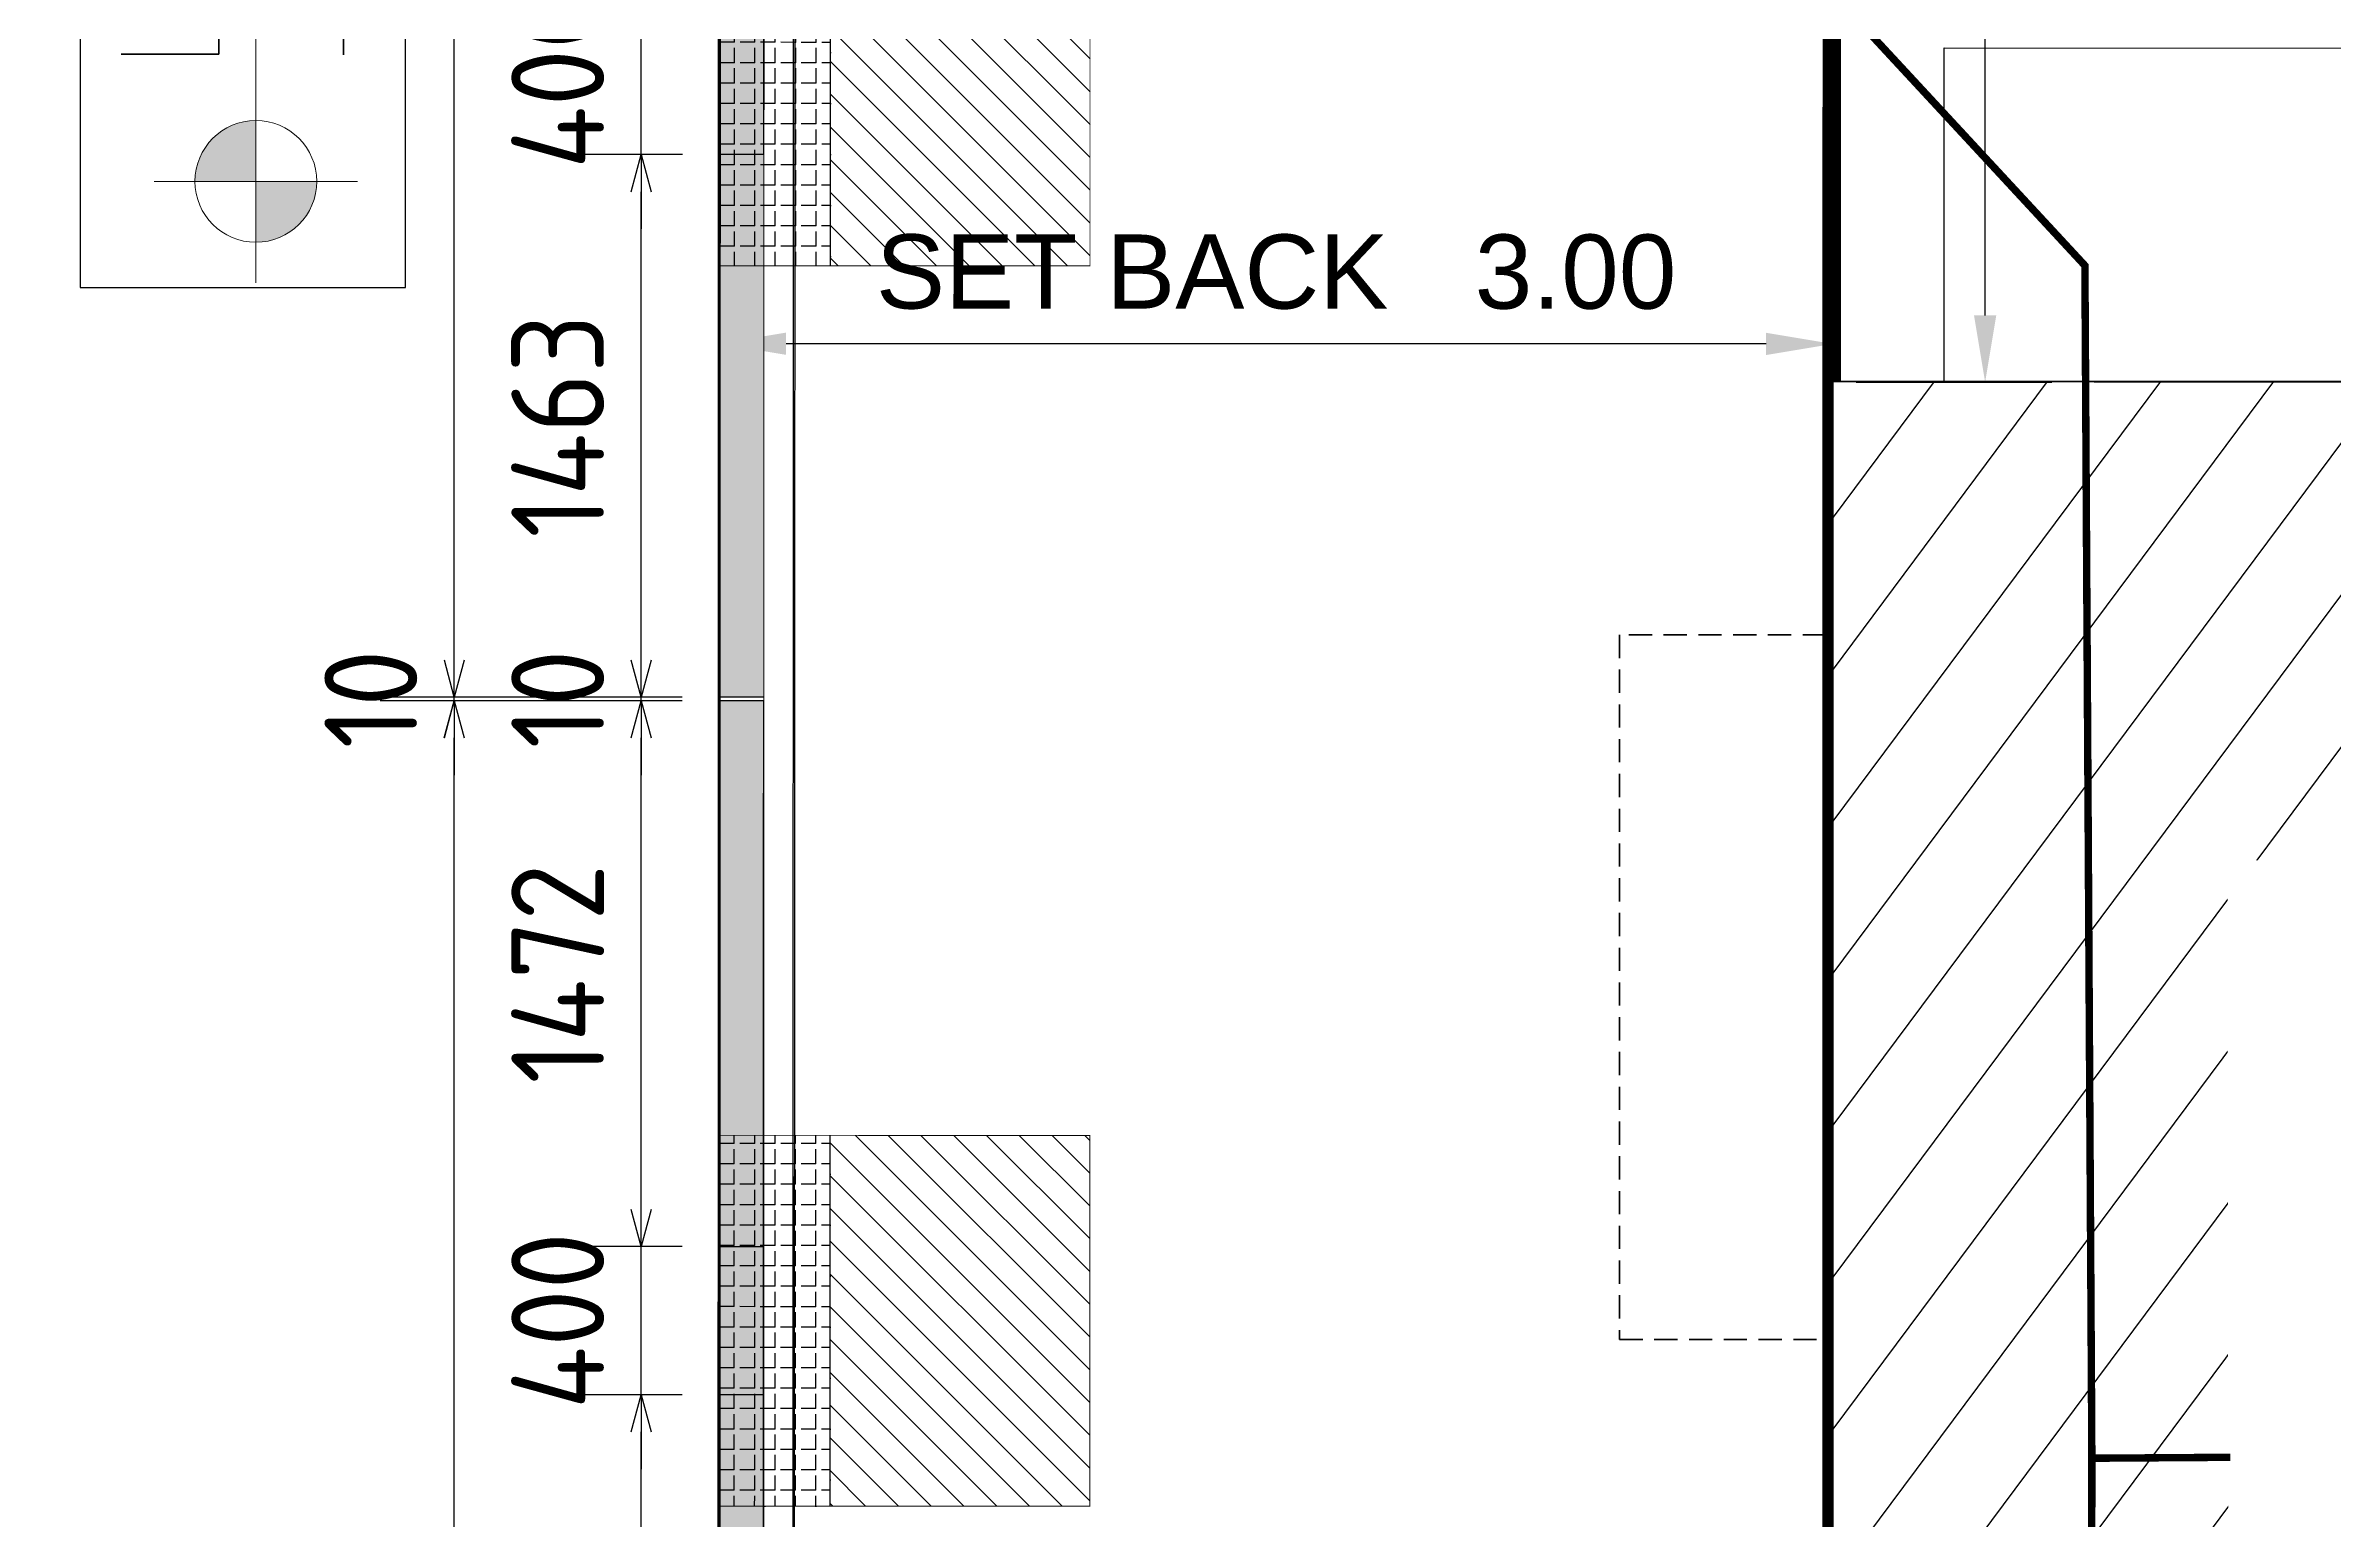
# Model space of a CAD drawing. Header units: centimetres. Extents: x -6122352 to 7132207, y -1694241 to 1947892.
# Drawn here: x 21553 to 27723, y -115750 to -111773 of the extents above; entities that cross this region are included whole.
import ezdxf
from ezdxf.xclip import XClip

# ---------------------------------------------------------------- set-up
doc = ezdxf.new("R2010")
doc.units = ezdxf.units.CM
doc.header["$MEASUREMENT"] = 0
doc.header["$XCLIPFRAME"] = 2
doc.header["$PDMODE"] = 66
doc.header["$PDSIZE"] = 100
doc.linetypes.add('DASHED2', pattern=[0.375, 0.25, -0.125])
doc.linetypes.add('XR-AR-END-SETTING OUT PLAN$0$23261-XR-AR-SI-GF$0$HIDDEN', pattern=[0.375, 0.25, -0.125])
for name, color, linetype, lineweight, true_color in [('08-Compound Wall-2', 6, 'Continuous', 25, 0xff00ff), ('23585-XR-AR-DAMAC PLOT LIMITS$0$1-End units', 7, 'Continuous', 5, 0xf8991e), ('23585-XR-AR-DAMAC PLOT LIMITS$0$1-Open Space', 7, 'Continuous', 5, 0x90cf5a)]:
    doc.layers.add(name, color=color, linetype=linetype, lineweight=lineweight, true_color=true_color)
for name, color, linetype in [('23585-XR-AR-BOUNDARY WALLS AND SETBACKS$0$setback', 7, 'XR-AR-END-SETTING OUT PLAN$0$23261-XR-AR-SI-GF$0$HIDDEN'), ('@MI-FOOTINGS', 7, 'Continuous'), ('@MI-REF LAYER', 7, 'Continuous'), ('@MI-TYPE-01', 30, 'Continuous'), ('B_TH_6', 7, 'Continuous'), ('XR-AR-END-SETTING OUT PLAN$0$23585-XR-AR-END-GROUND FLOOR$0$A-Flor-Strs', 1, 'Continuous'), ('XREF1$0$S-LEVELS', 2, 'Continuous'), ('XREF1$0$TYPICAL NEW PROFILE', 3, 'Continuous')]:
    doc.layers.add(name, color=color, linetype=linetype)
for name, color, linetype, lineweight in [('@ Foundations', 4, 'DASHED2', 50), ('A-ANNO-TEXT', 3, 'Continuous', 25), ('XR-AR-END-SETTING OUT PLAN$0$23585-XR-AR-END-GROUND FLOOR$0$A-GLAZ-SILL', 8, 'Continuous', 5), ('XR-AR-END-SETTING OUT PLAN$0$23585-XR-AR-END-GROUND FLOOR$0$A-GLAZ-WNDO', 232, 'Continuous', 9), ('XR-AR-END-SETTING OUT PLAN$0$23585-XR-AR-END-GROUND FLOOR$0$A-WALL', 7, 'Continuous', 30), ('XR-AR-END-SETTING OUT PLAN$0$23585-XR-AR-END-GROUND FLOOR$0$S-COLS', 51, 'Continuous', 40), ('XR-AR-END-SETTING OUT PLAN$0$23585-XR-AR-END-GROUND FLOOR$0$S-COLS-PATT', 8, 'Continuous', 5), ('XREF1$0$36-TAGLVL', 23, 'Continuous', 9)]:
    doc.layers.add(name, color=color, linetype=linetype, lineweight=lineweight)
doc.styles.add('Gen-Text', font='arial.ttf', dxfattribs={"height": 2.5})
doc.styles.add('Schueco-BEMSTIL', font='isocpeur.ttf', dxfattribs={"width": 0.9})
doc.styles.get("Standard").update_dxf_attribs({"font": 'arial.ttf'})
doc.styles.add('XREF1$0$DLT_TEXT', font='romans.shx', dxfattribs={"width": 0.7})
doc.dimstyles.new('Dim Arrow Ann', dxfattribs={"dimtxt": 2.5, "dimasz": 3, "dimexe": 1.5, "dimexo": 1.5, "dimgap": 1, "dimtad": 1, "dimdec": 0, "dimlfac": 1000, "dimzin": 0, "dimdsep": 46, "dimtxsty": 'Gen-Text', "dimblk": 'ARCHTICK', "dimcen": 0, "dimclrd": 7, "dimclre": 7, "dimclrt": 7, "dimadec": 0, "dimazin": 0, "dimtfac": 1, "dimtdec": 0, "dimtofl": 0, "dimtmove": 2, "dimatfit": 3, "dimfxl": 1, "dimtolj": 1, "dimtzin": 0, "dimlwd": 0, "dimlwe": 0, "dimarcsym": 0})
doc.dimstyles.new('MI- JWC-TXT-2.5 MM', dxfattribs={"dimscale": 1.5, "dimtxt": 2.5, "dimasz": 1, "dimexe": 2, "dimexo": 1, "dimgap": 1, "dimtad": 1, "dimdec": 0, "dimdsep": 46, "dimtxsty": 'Schueco-BEMSTIL', "dimblk": 'OPEN30', "dimcen": 0, "dimdle": 2, "dimclrd": 140, "dimclre": 8, "dimclrt": 40, "dimadec": 0, "dimazin": 2, "dimtfac": 1, "dimtdec": 0, "dimtix": 1, "dimtmove": 2, "dimatfit": 3, "dimldrblk": 'OPEN', "dimfxl": 2, "dimlwd": -1, "dimlwe": -1, "dimarcsym": 0})
doc.dimstyles.get("Standard").update_dxf_attribs({"dimtxt": 5, "dimasz": 0.5, "dimexe": 0.18, "dimexo": 0.0625, "dimgap": 0.09, "dimtad": 0, "dimtih": 1, "dimtoh": 1, "dimdec": 0, "dimzin": 0, "dimdsep": 46, "dimtxsty": 'Standard', "dimcen": 0.09, "dimadec": 0, "dimazin": 0, "dimtfac": 1, "dimtdec": 0, "dimtofl": 0, "dimtmove": 0, "dimatfit": 3, "dimfxl": 1, "dimtolj": 1, "dimtzin": 0, "dimarcsym": 0})

# ---------------------------------------------------------------- blocks, each defined once
blk = doc.blocks.new('23585-XR-AR-BOUNDARY WALLS AND SETBACKS')
at = {"layer": '08-Compound Wall-2'}
for points in [[(496541.7731, 2768864.5804), (496524.1519, 2768880.7264), (496522.0914, 2768878.4777), (496518.038, 2768874.0539), (496513.9846, 2768869.6301), (496509.9312, 2768865.2065), (496505.8776, 2768860.7825), (496503.7496, 2768858.4601), (496501.8242, 2768856.3589), (496497.7708, 2768851.9351), (496497.5682, 2768851.714), (496493.7174, 2768847.5113), (496493.5148, 2768847.2902), (496489.4614, 2768842.8663), (496487.6696, 2768840.911), (496505.2906, 2768824.7644)], [(496457.5374, 2768843.6994), (496457.4023, 2768843.5519), (496475.1712, 2768827.2705), (496481.3544, 2768834.0187), (496485.4066, 2768838.4413), (496487.5344, 2768840.7635), (496505.1555, 2768824.6169), (496505.2906, 2768824.7644)]]:
    blk.add_lwpolyline(points, dxfattribs=at)
at = {"layer": '23585-XR-AR-BOUNDARY WALLS AND SETBACKS$0$setback', "ltscale": 40, "const_width": 0.05}
blk.add_lwpolyline([(496524.3309, 2768876.6291), (496524.2296, 2768876.5186), (496520.1762, 2768872.0948), (496516.1228, 2768867.671), (496512.0694, 2768863.2474), (496508.0158, 2768858.8234), (496505.8878, 2768856.501), (496503.9623, 2768854.3997), (496499.909, 2768849.976), (496499.7068, 2768849.7552), (496495.8556, 2768845.5522), (496495.6534, 2768845.3314), (496491.6994, 2768841.0161), (496506.0763, 2768827.8422), (496510.2328, 2768832.3785), (496514.2862, 2768836.8022), (496518.3396, 2768841.226), (496522.3932, 2768845.6499), (496526.4466, 2768850.0736), (496530.5, 2768854.4974), (496534.5534, 2768858.9211), (496538.7081, 2768863.4555), (496524.3309, 2768876.6291)], dxfattribs=at)
blk = doc.blocks.new('A$C9d9485f6')
at = {"layer": 'A-ANNO-TEXT', "rotation": 312.4881850805905}
blk.add_blockref('23585-XR-AR-BOUNDARY WALLS AND SETBACKS', (-2377088.5348, -1504219.2521), dxfattribs=at)
blk = doc.blocks.new('23585-XR-AR-DAMAC PLOT LIMITS')
at = {"layer": '23585-XR-AR-DAMAC PLOT LIMITS$0$1-End units', "color": 251, "true_color": 0x636466}
blk.add_lwpolyline([(496511.3387, 2768831.3651), (496505.1555, 2768824.6169), (496487.4607, 2768840.8311), (496489.3877, 2768842.9339), (496493.4411, 2768847.3577), (496493.6437, 2768847.5789)], close=True, dxfattribs=at)
at = {"layer": '23585-XR-AR-DAMAC PLOT LIMITS$0$1-Open Space', "color": 251, "true_color": 0x636466}
blk.add_lwpolyline([(496481.2807, 2768834.0863), (496485.3329, 2768838.5089), (496487.4607, 2768840.8311), (496505.1555, 2768824.6169), (496500.9775, 2768820.0575), (496490.9427, 2768817.5725, 0.00131), (496483.6115, 2768820.2427, 0.002559), (496469.2457, 2768825.3501, -0.016443), (496465.7593, 2768826.6997, -0.023581), (496460.9327, 2768829.0277), (496464.1167, 2768834.2181), (496458.9169, 2768837.4077), (496455.7333, 2768832.2175, -0.007148), (496454.4089, 2768833.1595), (496453.7741, 2768839.5923), (496457.4023, 2768843.5519), (496475.0975, 2768827.3381)], format="xyb", close=True, dxfattribs=at)
blk = doc.blocks.new('A$Cf093b529')
at = {"layer": 'A-ANNO-TEXT'}
blk.add_blockref('23585-XR-AR-DAMAC PLOT LIMITS', (-495391.9901, -2768603.4419), dxfattribs=at)
blk = doc.blocks.new('_ArchTick')
at = {"color": 0, "linetype": 'ByBlock', "const_width": 0.15}
blk.add_lwpolyline([(-0.5, -0.5), (0.5, 0.5)], dxfattribs=at)
blk = doc.blocks.new('XR-AR-END-SETTING OUT PLAN$0$23585-XR-AR-END-GROUND FLOOR$0$A$C75a8815d')
at = {"layer": 'XR-AR-END-SETTING OUT PLAN$0$23585-XR-AR-END-GROUND FLOOR$0$S-COLS', "color": 252, "lineweight": 30}
blk.add_lwpolyline([(0, 13139.9), (0, 12139.9), (250, 12139.9), (250, 13139.9)], close=True, dxfattribs=at)
blk = doc.blocks.new('XR-AR-END-SETTING OUT PLAN')
at = {"layer": 'XR-AR-END-SETTING OUT PLAN$0$23585-XR-AR-END-GROUND FLOOR$0$A-Flor-Strs', "color": 8}
for points in [[(3000.1, 19773.3), (3000.1, 20973.3), (9090, 20973.2)], [(3300.1, 19773.3), (3300.1, 20673.3), (9090, 20673.3)]]:
    blk.add_lwpolyline(points, dxfattribs=at)
at = {"layer": 'XR-AR-END-SETTING OUT PLAN$0$23585-XR-AR-END-GROUND FLOOR$0$A-GLAZ-SILL', "color": 252}
blk.add_line((3550.1, 19523.4), (8750.1, 19523.4), dxfattribs=at)
at = {"layer": 'XR-AR-END-SETTING OUT PLAN$0$23585-XR-AR-END-GROUND FLOOR$0$A-GLAZ-SILL', "color": 8}
blk.add_line((3250.3, 17540.3), (3250.1, 14850), dxfattribs=at)
at = {"layer": 'XR-AR-END-SETTING OUT PLAN$0$23585-XR-AR-END-GROUND FLOOR$0$A-GLAZ-WNDO', "color": 252}
for p, q in [((6150.1, 19773.4), (3550.1, 19773.4)), ((3550.1, 19773.4), (3550.1, 19523.4)), ((3600.1, 19623.4), (3600.1, 19773.4)), ((3550.1, 19623.4), (6150.1, 19623.4))]:
    blk.add_line(p, q, dxfattribs=at)
at = {"layer": 'XR-AR-END-SETTING OUT PLAN$0$23585-XR-AR-END-GROUND FLOOR$0$A-GLAZ-WNDO', "color": 8}
for p, q in [((3000.3, 17540.3), (3000.1, 14850)), ((3000.3, 17540.3), (3250.3, 17540.3)), ((3150.1, 14850), (3150.3, 17540.3)), ((3000.3, 17490.3), (3150.3, 17490.3)), ((3150.1, 16727.2), (3000.1, 16727.2))]:
    blk.add_line(p, q, dxfattribs=at)
at = {"layer": 'XR-AR-END-SETTING OUT PLAN$0$23585-XR-AR-END-GROUND FLOOR$0$A-GLAZ-WNDO', "color": 252}
blk.add_lwpolyline([(4840.1, 19723.4), (3600.1, 19723.4)], dxfattribs=at)
at = {"layer": 'XR-AR-END-SETTING OUT PLAN$0$23585-XR-AR-END-GROUND FLOOR$0$A-GLAZ-WNDO', "color": 8}
blk.add_lwpolyline([(3050.3, 17490.3), (3050.1, 16727.2)], dxfattribs=at)
at = {"layer": 'XR-AR-END-SETTING OUT PLAN$0$23585-XR-AR-END-GROUND FLOOR$0$A-WALL', "color": 8}
blk.add_lwpolyline([(3550.1, 19773.3), (3550.1, 19523.3), (3250.1, 19523.3), (3250.3, 17540.3), (3000.3, 17540.3), (3000.1, 19773.3)], close=True, dxfattribs=at)
at = {"layer": 'XR-AR-END-SETTING OUT PLAN$0$23585-XR-AR-END-GROUND FLOOR$0$S-COLS-PATT', "color": 8}
blk.add_blockref('XR-AR-END-SETTING OUT PLAN$0$23585-XR-AR-END-GROUND FLOOR$0$A$C75a8815d', (3000.1, 5500), dxfattribs=at)
blk = doc.blocks.new('END UNIT')
at = {"xscale": 0.001, "yscale": 0.001, "zscale": 0.001}
blk.add_blockref('XR-AR-END-SETTING OUT PLAN', (-9.1502, 0), dxfattribs=at)
blk = doc.blocks.new('TH_6')
blk.add_blockref('END UNIT', (495802.3054, 2769163.9966))
blk = doc.blocks.new('A$Ce2a03a74')
at = {"layer": 'B_TH_6', "xscale": 999.9914829579993, "yscale": 999.9914829579993, "zscale": 999.9914829579993}
blk.add_blockref('TH_6', (-495790404.5, -2769140733.3), dxfattribs=at)
blk = doc.blocks.new('23585-XR-AR-MALDIVE-2$0$TH_6')
at = {"ltscale": 10, "xscale": 0.00100002623446598, "yscale": 0.00100002623446598, "zscale": 0.00100002623446598}
blk.add_blockref('A$Ce2a03a74', (495794.6272, 2769164.3184), dxfattribs=at)
at = {"layer": '@ Foundations', "linetype": 'DASHED2', "ltscale": 0.25}
blk.add_lwpolyline([(495795.5804, 2769181.1868), (495796.9804, 2769181.1868), (495796.9804, 2769183.0868), (495795.5804, 2769183.0868)], close=True, dxfattribs=at)
blk = doc.blocks.new('A$C0dde5bbf')
at = {"color": 1, "true_color": 0xeb0000, "const_width": 0.008}
blk.add_lwpolyline([(45.1526, 0), (39.1528, 0.0001), (33.1528, 0.0001), (27.1528, 0.0001), (21.1526, 0.0003), (15.1526, 0.0003), (9.1526, 0.0003), (0, 0.0003), (0.0007, 24.0004), (2.8529, 24.0002), (8.8529, 24.0002), (9.1529, 24.0003), (14.8529, 24.0002), (15.1529, 24.0003), (21.1529, 24.0003), (24.0028, 24.0002), (27.1527, 24.0001), (33.153, 24.0001), (39.1529, 24), (45.1529, 24), (51.1529, 24), (54.3028, 24), (54.3027, 0.0001)], close=True, dxfattribs=at)
blk = doc.blocks.new('*D462')
at = {"color": 0, "lineweight": -2, "transparency": 16777216}
for p, q in [((494319.7689, 2767879.9056), (494319.7689, 2767880.551)), ((494322.7714, 2767879.8894), (494322.7714, 2767880.551)), ((494322.5914, 2767880.371), (494319.9489, 2767880.371))]:
    blk.add_line(p, q, dxfattribs=at)
at = {"color": 0, "transparency": 16777216}
for points in [[(494319.9489, 2767880.401), (494319.9489, 2767880.341), (494319.7689, 2767880.371)], [(494322.5914, 2767880.401), (494322.5914, 2767880.341), (494322.7714, 2767880.371)]]:
    blk.add_solid(points, dxfattribs=at)
at = {"layer": 'Defpoints', "color": 0, "transparency": 16777216}
for p in [(494319.7689, 2767880.371), (494319.7689, 2767879.8431), (494322.7714, 2767879.8269, 0)]:
    blk.add_point(p, dxfattribs=at)
at = {"color": 0, "transparency": 16777216, "insert": (494321.2702, 2767880.5645), "char_height": 0.2, "attachment_point": 5}
blk.add_mtext('\\A1;SET BACK   3.00', dxfattribs=at)
blk = doc.blocks.new('*D463')
at = {"color": 0, "lineweight": -2, "transparency": 16777216}
for p, q in [((494322.9838, 2767884.4958), (494323.3618, 2767884.4958)), ((494323.1818, 2767880.448), (494323.1818, 2767884.3158)), ((494322.8338, 2767880.268), (494323.3618, 2767880.268))]:
    blk.add_line(p, q, dxfattribs=at)
at = {"color": 0, "transparency": 16777216}
for points in [[(494323.1518, 2767884.3158), (494323.2118, 2767884.3158), (494323.1818, 2767884.4958)], [(494323.1518, 2767880.448), (494323.2118, 2767880.448), (494323.1818, 2767880.268)]]:
    blk.add_solid(points, dxfattribs=at)
at = {"layer": 'Defpoints', "color": 0, "transparency": 16777216}
for p in [(494322.9213, 2767884.4958), (494323.1818, 2767884.4958), (494322.7713, 2767880.268)]:
    blk.add_point(p, dxfattribs=at)
at = {"color": 0, "transparency": 16777216, "insert": (494322.9883, 2767882.3819), "char_height": 0.2, "attachment_point": 5, "rotation": 90}
blk.add_mtext('\\A1;SET BACK   4.23', dxfattribs=at)
blk = doc.blocks.new('XREF1$0$LVL  ATTR')
at = {"color": 7}
blk.add_wipeout([(-0.3373, 0.3835), (1.8973, 0.3835), (1.8973, -0.4505), (-0.3373, -0.4505)], dxfattribs=at)
at = {"layer": 'XREF1$0$36-TAGLVL', "extrusion": (-4.88814e-07, 1.40652e-17, 1)}
h = blk.add_hatch(color=252, dxfattribs=at)
h.paths.add_polyline_path([(-0.0654, 0.1563, 0.414214), (-0.2216, 0), (-0.0654, 0)])
h.paths.add_polyline_path([(0.0909, 0), (-0.0654, 0), (-0.0654, -0.1562, 0.414214)])
for p, q in [((-0.0654, -0.2604), (-0.0654, 0.2604)), ((1.3511, 0, 0), (-0.3253, 0, 0))]:
    blk.add_line(p, q, dxfattribs=at)
blk.add_circle((-0.0654, 0, 0), 0.1562, dxfattribs=at)
at = {"layer": 'XREF1$0$S-LEVELS', "color": 1}
blk.add_lwpolyline([(-0.3373, 0.3835), (1.8973, 0.3835), (1.8973, -0.4505), (-0.3373, -0.4505)], close=True, dxfattribs=at)
at = {"layer": 'XREF1$0$TYPICAL NEW PROFILE', "color": 3, "style": 'XREF1$0$DLT_TEXT', "width": 0.7}
for tag, p in [('+0.00M', (0.2413, 0.0671, -0.0001)), ('S.S.L', (0.2413, -0.3453, -0.0001))]:
    blk.add_attdef(tag, p, '', height=0.25, dxfattribs=at)
blk = doc.blocks.new('RCC COPING')
at = {"layer": '@MI-TYPE-01', "transparency": 33554679}
h = blk.add_hatch(color=8, dxfattribs=at)
h.dxf.hatch_style = 1
h.paths.add_polyline_path([(60, 200), (-60, 200), (-60, -200), (60, -200)])
at = {"layer": '@MI-TYPE-01', "color": 30}
blk.add_lwpolyline([(-60, 200), (60, 200), (60, -200), (-60, -200)], close=True, dxfattribs=at)
blk = doc.blocks.new('M3 REF WITH TABLES')
at = {"color": 1, "const_width": 0.02}
blk.add_lwpolyline([(47.7504, -18.8529), (47.5788, -13.7785), (37.8158, -4.809), (38.0659, -4.5322), (37.8158, -4.809), (35.431, -2.6501), (30.1613, -2.6795)], dxfattribs=at)
blk = doc.blocks.new('_Open30')
at = {"color": 0, "linetype": 'ByBlock', "lineweight": -2}
for p, q in [((-1, 0.268), (0, 0)), ((0, 0), (-1, -0.268)), ((0, 0), (-1, 0))]:
    blk.add_line(p, q, dxfattribs=at)
blk = doc.blocks.new('*D3726')
at = {"layer": '@MI-TYPE-01', "color": 8, "transparency": 16777216}
for p, q in [((23269.2, -113540.3), (22454.3, -113540.3)), ((23267.9, -120230.3), (22454.3, -120230.3))]:
    blk.add_line(p, q, dxfattribs=at)
at = {"layer": '@MI-TYPE-01', "color": 140, "transparency": 16777216}
blk.add_line((22654.3, -120130.3), (22654.3, -113640.3), dxfattribs=at)
at = {"layer": 'Defpoints', "color": 0, "transparency": 16777216}
for p in [(22654.3, -113540.3), (23369.2, -113540.3), (23367.9, -120230.3)]:
    blk.add_point(p, dxfattribs=at)
at = {"layer": '@MI-TYPE-01', "color": 140, "transparency": 16777216, "xscale": 100, "yscale": 100, "zscale": 100}
for p, rotation in [((22654.3, -113540.3), 90), ((22654.3, -120230.3), 270)]:
    blk.add_blockref('_Open30', p, dxfattribs=dict(at, rotation=rotation))
at = {"layer": '@MI-TYPE-01', "color": 40, "transparency": 16777216, "insert": (22429.3, -116885.3), "char_height": 250, "attachment_point": 5, "rotation": 90, "style": 'Schueco-BEMSTIL'}
blk.add_mtext('6690', dxfattribs=at)
blk = doc.blocks.new('_Open')
at = {"color": 0, "linetype": 'ByBlock', "lineweight": -2}
for p, q in [((-1, 0.2), (0, 0)), ((-1, -0.2), (0, 0)), ((0, 0), (-1, 0))]:
    blk.add_line(p, q, dxfattribs=at)
blk = doc.blocks.new('*D3727')
at = {"layer": '@MI-TYPE-01', "color": 140, "transparency": 16777216}
for p, q in [((22654.4, -113430.3), (22654.4, -113330.3)), ((22654.4, -113540.3), (22654.4, -113530.3)), ((22654.4, -113640.3), (22654.4, -113740.3))]:
    blk.add_line(p, q, dxfattribs=at)
at = {"layer": '@MI-TYPE-01', "color": 8, "transparency": 16777216}
for p, q in [((23269.2, -113530.3), (22454.4, -113530.3)), ((23269.2, -113540.3), (22454.4, -113540.3))]:
    blk.add_line(p, q, dxfattribs=at)
at = {"layer": 'Defpoints', "color": 0, "transparency": 16777216}
for p in [(22654.4, -113530.3), (23369.2, -113530.3), (23369.2, -113540.3)]:
    blk.add_point(p, dxfattribs=at)
at = {"layer": '@MI-TYPE-01', "color": 140, "transparency": 16777216, "xscale": 100, "yscale": 100, "zscale": 100}
for p, rotation in [((22654.4, -113530.3), 270), ((22654.4, -113540.3), 90)]:
    blk.add_blockref('_Open30', p, dxfattribs=dict(at, rotation=rotation))
at = {"layer": '@MI-TYPE-01', "color": 40, "transparency": 16777216, "insert": (22429.4, -113535.3), "char_height": 250, "attachment_point": 5, "rotation": 90, "style": 'Schueco-BEMSTIL'}
blk.add_mtext('10', dxfattribs=at)
blk = doc.blocks.new('*D3728')
at = {"layer": '@MI-TYPE-01', "color": 8, "transparency": 16777216}
for p, q in [((23270.3, -108459), (22454.4, -108459)), ((23269.2, -113530.3), (22454.4, -113530.3))]:
    blk.add_line(p, q, dxfattribs=at)
at = {"layer": '@MI-TYPE-01', "color": 140, "transparency": 16777216}
blk.add_line((22654.4, -113430.3), (22654.4, -108559), dxfattribs=at)
at = {"layer": 'Defpoints', "color": 0, "transparency": 16777216}
for p in [(22654.4, -108459), (23370.3, -108459), (23369.2, -113530.3)]:
    blk.add_point(p, dxfattribs=at)
at = {"layer": '@MI-TYPE-01', "color": 140, "transparency": 16777216, "xscale": 100, "yscale": 100, "zscale": 100}
for p, rotation in [((22654.4, -108459), 90), ((22654.4, -113530.3), 270)]:
    blk.add_blockref('_Open30', p, dxfattribs=dict(at, rotation=rotation))
at = {"layer": '@MI-TYPE-01', "color": 40, "transparency": 16777216, "insert": (22429.4, -110994.6), "char_height": 250, "attachment_point": 5, "rotation": 90, "style": 'Schueco-BEMSTIL'}
blk.add_mtext('5071', dxfattribs=at)
blk = doc.blocks.new('*D3737')
at = {"layer": '@MI-TYPE-01', "color": 8, "transparency": 16777216}
for p, q in [((23268.9, -115412.1), (22958.3, -115412.1)), ((23268.3, -118358.5), (22958.3, -118358.5))]:
    blk.add_line(p, q, dxfattribs=at)
at = {"layer": '@MI-TYPE-01', "color": 140, "transparency": 16777216}
blk.add_line((23158.3, -118258.5), (23158.3, -115512.1), dxfattribs=at)
at = {"layer": 'Defpoints', "color": 0, "transparency": 16777216}
for p in [(23158.3, -115412.1), (23368.9, -115412.1), (23368.3, -118358.5)]:
    blk.add_point(p, dxfattribs=at)
at = {"layer": '@MI-TYPE-01', "color": 140, "transparency": 16777216, "xscale": 100, "yscale": 100, "zscale": 100}
for p, rotation in [((23158.3, -115412.1), 90), ((23158.3, -118358.5), 270)]:
    blk.add_blockref('_Open30', p, dxfattribs=dict(at, rotation=rotation))
at = {"layer": '@MI-TYPE-01', "color": 40, "transparency": 16777216, "insert": (22933.3, -116885.3), "char_height": 250, "attachment_point": 5, "rotation": 90, "style": 'Schueco-BEMSTIL'}
blk.add_mtext('2946', dxfattribs=at)
blk = doc.blocks.new('*D3738')
at = {"layer": '@MI-TYPE-01', "color": 140, "transparency": 16777216}
for p, q in [((23158.3, -114912.1), (23158.3, -114812.1)), ((23158.3, -115412.1), (23158.3, -115012.1)), ((23158.3, -115512.1), (23158.3, -115612.1))]:
    blk.add_line(p, q, dxfattribs=at)
at = {"layer": '@MI-TYPE-01', "color": 8, "transparency": 16777216}
for p, q in [((23268.9, -115012.1), (22958.3, -115012.1)), ((23268.9, -115412.1), (22958.3, -115412.1))]:
    blk.add_line(p, q, dxfattribs=at)
at = {"layer": 'Defpoints', "color": 0, "transparency": 16777216}
for p in [(23158.3, -115012.1), (23368.9, -115012.1), (23368.9, -115412.1)]:
    blk.add_point(p, dxfattribs=at)
at = {"layer": '@MI-TYPE-01', "color": 140, "transparency": 16777216, "xscale": 100, "yscale": 100, "zscale": 100}
for p, rotation in [((23158.3, -115012.1), 270), ((23158.3, -115412.1), 90)]:
    blk.add_blockref('_Open30', p, dxfattribs=dict(at, rotation=rotation))
at = {"layer": '@MI-TYPE-01', "color": 40, "transparency": 16777216, "insert": (22933.3, -115212.1), "char_height": 250, "attachment_point": 5, "rotation": 90, "style": 'Schueco-BEMSTIL'}
blk.add_mtext('400', dxfattribs=at)
blk = doc.blocks.new('*D3739')
at = {"layer": '@MI-TYPE-01', "color": 8, "transparency": 16777216}
for p, q in [((23268.1, -113540.3), (22958.3, -113540.3)), ((23268.9, -115012.1), (22958.3, -115012.1))]:
    blk.add_line(p, q, dxfattribs=at)
at = {"layer": '@MI-TYPE-01', "color": 140, "transparency": 16777216}
blk.add_line((23158.3, -114912.1), (23158.3, -113640.3), dxfattribs=at)
at = {"layer": 'Defpoints', "color": 0, "transparency": 16777216}
for p in [(23158.3, -113540.3), (23368.1, -113540.3), (23368.9, -115012.1)]:
    blk.add_point(p, dxfattribs=at)
at = {"layer": '@MI-TYPE-01', "color": 140, "transparency": 16777216, "xscale": 100, "yscale": 100, "zscale": 100}
for p, rotation in [((23158.3, -113540.3), 90), ((23158.3, -115012.1), 270)]:
    blk.add_blockref('_Open30', p, dxfattribs=dict(at, rotation=rotation))
at = {"layer": '@MI-TYPE-01', "color": 40, "transparency": 16777216, "insert": (22933.3, -114276.2), "char_height": 250, "attachment_point": 5, "rotation": 90, "style": 'Schueco-BEMSTIL'}
blk.add_mtext('1472', dxfattribs=at)
blk = doc.blocks.new('*D3740')
at = {"layer": '@MI-TYPE-01', "color": 140, "transparency": 16777216}
for p, q in [((23158.3, -113430.3), (23158.3, -113330.3)), ((23158.3, -113540.3), (23158.3, -113530.3)), ((23158.3, -113640.3), (23158.3, -113740.3))]:
    blk.add_line(p, q, dxfattribs=at)
at = {"layer": '@MI-TYPE-01', "color": 8, "transparency": 16777216}
for p, q in [((23267.6, -113530.3), (22958.3, -113530.3)), ((23268.1, -113540.3), (22958.3, -113540.3))]:
    blk.add_line(p, q, dxfattribs=at)
at = {"layer": 'Defpoints', "color": 0, "transparency": 16777216}
for p in [(23158.3, -113530.3), (23367.6, -113530.3), (23368.1, -113540.3)]:
    blk.add_point(p, dxfattribs=at)
at = {"layer": '@MI-TYPE-01', "color": 140, "transparency": 16777216, "xscale": 100, "yscale": 100, "zscale": 100}
for p, rotation in [((23158.3, -113530.3), 270), ((23158.3, -113540.3), 90)]:
    blk.add_blockref('_Open30', p, dxfattribs=dict(at, rotation=rotation))
at = {"layer": '@MI-TYPE-01', "color": 40, "transparency": 16777216, "insert": (22933.3, -113535.3), "char_height": 250, "attachment_point": 5, "rotation": 90, "style": 'Schueco-BEMSTIL'}
blk.add_mtext('10', dxfattribs=at)
blk = doc.blocks.new('*D3741')
at = {"layer": '@MI-TYPE-01', "color": 8, "transparency": 16777216}
for p, q in [((23269.5, -112067.1), (22958.3, -112067.1)), ((23267.6, -113530.3), (22958.3, -113530.3))]:
    blk.add_line(p, q, dxfattribs=at)
at = {"layer": '@MI-TYPE-01', "color": 140, "transparency": 16777216}
blk.add_line((23158.3, -113430.3), (23158.3, -112167.1), dxfattribs=at)
at = {"layer": 'Defpoints', "color": 0, "transparency": 16777216}
for p in [(23158.3, -112067.1), (23369.5, -112067.1), (23367.6, -113530.3)]:
    blk.add_point(p, dxfattribs=at)
at = {"layer": '@MI-TYPE-01', "color": 140, "transparency": 16777216, "xscale": 100, "yscale": 100, "zscale": 100}
for p, rotation in [((23158.3, -112067.1), 90), ((23158.3, -113530.3), 270)]:
    blk.add_blockref('_Open30', p, dxfattribs=dict(at, rotation=rotation))
at = {"layer": '@MI-TYPE-01', "color": 40, "transparency": 16777216, "insert": (22933.3, -112798.7), "char_height": 250, "attachment_point": 5, "rotation": 90, "style": 'Schueco-BEMSTIL'}
blk.add_mtext('1463', dxfattribs=at)
blk = doc.blocks.new('*D3742')
at = {"layer": '@MI-TYPE-01', "color": 140, "transparency": 16777216}
for p, q in [((23158.3, -111567.1), (23158.3, -111467.1)), ((23158.3, -112067.1), (23158.3, -111667.1)), ((23158.3, -112167.1), (23158.3, -112267.1))]:
    blk.add_line(p, q, dxfattribs=at)
at = {"layer": '@MI-TYPE-01', "color": 8, "transparency": 16777216}
for p, q in [((23269.6, -111667.1), (22958.3, -111667.1)), ((23269.5, -112067.1), (22958.3, -112067.1))]:
    blk.add_line(p, q, dxfattribs=at)
at = {"layer": 'Defpoints', "color": 0, "transparency": 16777216}
for p in [(23158.3, -111667.1), (23369.6, -111667.1), (23369.5, -112067.1)]:
    blk.add_point(p, dxfattribs=at)
at = {"layer": '@MI-TYPE-01', "color": 140, "transparency": 16777216, "xscale": 100, "yscale": 100, "zscale": 100}
for p, rotation in [((23158.3, -111667.1), 270), ((23158.3, -112067.1), 90)]:
    blk.add_blockref('_Open30', p, dxfattribs=dict(at, rotation=rotation))
at = {"layer": '@MI-TYPE-01', "color": 40, "transparency": 16777216, "insert": (22933.3, -111867.1), "char_height": 250, "attachment_point": 5, "rotation": 90, "style": 'Schueco-BEMSTIL'}
blk.add_mtext('400', dxfattribs=at)
blk = doc.blocks.new('T1-FOOTING')
at = {"transparency": 33554679}
h = blk.add_hatch(dxfattribs=at)
h.set_pattern_fill('ANGLE', color=256, scale=500)
h.set_pattern_definition([(0, (0, 0), (0, 137.5), [100, -37.5]), (90, (0, 0), (-137.5, 8e-15), [100, -37.5])])
h.paths.add_polyline_path([(-500, -300), (500, -300), (500, 0), (-500, 0)])
h.paths.add_polyline_path([(-499.75, -299.75), (499.75, -299.75), (499.75, -0.25), (-499.75, -0.25)], flags=16)
h = blk.add_hatch(dxfattribs=at)
h.set_pattern_fill('ANGLE', color=8, scale=200)
h.set_pattern_definition([(0, (0, 0), (0, 55), [40, -15]), (90, (0, 0), (-55, 3e-15), [40, -15])])
h.paths.add_polyline_path([(500, -300), (500, 0), (-500, 0), (-500, -300)])
h = blk.add_hatch(dxfattribs=at)
h.set_pattern_fill('ANSI31', color=8, scale=500)
h.paths.add_polyline_path([(500, -1000), (500, -300), (-500, -300), (-500, -1000)])
at = {"layer": '@MI-TYPE-01', "color": 240, "linetype": 'DASHED2', "true_color": 0xed1f24}
blk.add_line((-500, -300), (500, -300), dxfattribs=at)
at = {"layer": '@MI-TYPE-01', "color": 240, "true_color": 0xed1f24, "const_width": 2.5}
blk.add_lwpolyline([(-500, 0), (500, 0), (500, -1000), (-500, -1000)], close=True, dxfattribs=at)
blk = doc.blocks.new('A$C9e9a1b4a')
at = {"color": 1, "true_color": 0xeb0000, "const_width": 0.008}
blk.add_lwpolyline([(50.7907, -13.4523), (44.7908, -13.4521), (38.7908, -13.4521), (32.7908, -13.4521), (26.7907, -13.452), (20.7907, -13.452), (14.7907, -13.452), (5.6381, -13.452), (5.6388, 10.5481), (8.491, 10.548), (14.491, 10.548), (14.791, 10.548), (20.491, 10.548), (20.791, 10.548), (26.791, 10.548), (29.6409, 10.5479), (32.7908, 10.5479), (38.7911, 10.5479), (44.791, 10.5478), (50.791, 10.5478), (56.791, 10.5478), (59.9409, 10.5477), (59.9408, -13.4521)], close=True, dxfattribs=at)
dim = blk.add_linear_dim(base=(9.0515, 10.5481), p1=(8.641, 6.3203), p2=(8.791, 10.5481), angle=90, text='SET BACK   <>', dimstyle='Standard', override={"dimtxt": 0.2, "dimtad": 1, "dimtih": 0, "dimdec": 2, "dimrnd": 0})
dim.commit()
dim.dimension.update_dxf_attribs({"geometry": '*D463', "text_midpoint": (8.8581, 8.4342), "insert": (-494314.1303, -2767873.9478)})
dim = blk.add_linear_dim(base=(5.6386, 6.4233), p1=(8.6411, 5.8792, 0), p2=(5.6386, 5.8953), text='SET BACK   <>', dimstyle='Standard', override={"dimtxt": 0.2, "dimtad": 1, "dimtih": 0, "dimdec": 2})
dim.commit()
dim.dimension.update_dxf_attribs({"geometry": '*D462', "text_midpoint": (7.1399, 6.6167), "insert": (-494314.1303, -2767873.9478)})

msp = doc.modelspace()

# ---------------------------------------------------------------- hatches: boundary and pattern name
at = {"layer": '@MI-TYPE-01', "transparency": 33554679}
h = msp.add_hatch(color=30, dxfattribs=at)
h.dxf.hatch_style = 1
h.paths.add_polyline_path([(23368.64142, -113530.28986), (23370.28405, -108458.99896), (23490.28405, -108459.03686), (23488.64141, -113530.32776)])
h = msp.add_hatch(color=30, dxfattribs=at)
h.dxf.hatch_style = 1
h.paths.add_polyline_path([(23366.26048, -120230.26063), (23367.62466, -113540.29637), (23487.62466, -113540.32084), (23486.26048, -120230.2851)])

# ---------------------------------------------------------------- linework, layer by layer
at = {"layer": '@MI-TYPE-01', "color": 30, "const_width": 2.5}
for points in [[(23366.55685, -126607.24379), (23370.28405, -108459.0035), (23490.28405, -108459.03233), (23486.55685, -126607.27262)], [(23368.64142, -113530.28986), (23370.28405, -108458.99896), (23490.28405, -108459.03686), (23488.64141, -113530.32776)], [(23366.26048, -120230.26063), (23367.62466, -113540.29637), (23487.62466, -113540.32084), (23486.26048, -120230.2851)]]:
    msp.add_lwpolyline(points, close=True, dxfattribs=at)
at = {"layer": '@MI-TYPE-01'}
for points in [[(23489.22139, -113540.32116), (23367.62466, -113540.29637)], [(23489.22343, -113530.32116), (23368.0594, -113530.29645)]]:
    msp.add_lwpolyline(points, dxfattribs=at)

# ---------------------------------------------------------------- block references
at = {"layer": '@MI-REF LAYER', "xscale": 1000, "yscale": 1000, "zscale": 1000}
msp.add_blockref('A$C9d9485f6', (-23958.95046, 48155.57226), dxfattribs=at)
at = {"layer": '@MI-TYPE-01', "color": 30}
for p in [(23428.44818, -111867.10917), (23427.7679, -115212.10141)]:
    msp.add_blockref('RCC COPING', p, dxfattribs=at)

# ---------------------------------------------------------------- dimensions: what is measured, and where the dimension line sits
at = {"layer": '@MI-TYPE-01'}
for base, p1, p2, picture, middle in [((23158.28832, -111667.10917), (23369.54303, -112067.10917), (23369.62518, -111667.10917), '*D3742', (22933.28832, -111867.10917)), ((23158.26708, -112067.10917), (23367.6267, -113530.29637), (23369.54303, -112067.10917), '*D3741', (22933.26708, -112798.70277)), ((22654.35231, -113530.29005), (23369.24048, -113540.2967), (23369.24253, -113530.29005), '*D3727', (22429.35231, -113535.29337)), ((23158.26708, -113530.29637), (23368.05737, -113540.29645), (23367.6267, -113530.29637), '*D3740', (22933.26708, -113535.29641)), ((22654.34254, -113540.2967), (23367.86652, -120230.26096), (23369.24048, -113540.2967), '*D3726', (22429.34254, -116885.27883)), ((23158.26708, -113540.29645), (23368.93821, -115012.10141), (23368.05737, -113540.29645), '*D3739', (22933.26708, -114276.19893)), ((23158.28343, -115012.10141), (23368.85606, -115412.10141), (23368.93821, -115012.10141), '*D3738', (22933.28343, -115212.10141)), ((23158.27913, -115412.10141), (23368.25095, -118358.45602), (23368.85606, -115412.10141), '*D3737', (22933.27913, -116885.27871))]:
    dim = msp.add_linear_dim(base=base, p1=p1, p2=p2, angle=90, dimstyle='MI- JWC-TXT-2.5 MM', dxfattribs=at)
    dim.commit()
    dim.dimension.update_dxf_attribs({"geometry": picture, "text_midpoint": middle})

# ---------------------------------------------------------------- leaders
at = {"annotation_type": 0, "has_hookline": 1, "hookline_direction": 1, "text_width": 2318.18182, "horizontal_direction": (0.999946, 0.010397, 0)}
msp.add_leader([(23369.44521, -108452.10604), (29163.81773, -110202.4329), (21164.2501, -110285.60619)], dimstyle='Dim Arrow Ann', override={"dimscale": 0, "dimasz": 8000, "dimtad": 0}, dxfattribs=at)

# ---------------------------------------------------------------- next in the draw order: block references
at = {"layer": '@MI-REF LAYER'}
ref = msp.add_blockref('23585-XR-AR-MALDIVE-2$0$TH_6', (-496247326.37167, -2769210907.2517), dxfattribs=dict(at, xscale=1000, yscale=1000, zscale=1000, rotation=359.9901192584459))
XClip(ref).set_block_clipping_path([(495847.3946773305, 2769163.996290327), (495847.3951444335, 2769187.9361643074), (495844.3002996335, 2769187.9361991249), (495838.3002991418, 2769187.9361946657), (495832.3052257986, 2769187.9361903295), (495826.3004369352, 2769187.9363213265), (495820.3001495281, 2769187.9363291273), (495817.1551721904, 2769187.9363977872), (495814.3003452776, 2769187.9364601057), (495808.3002873205, 2769187.9364546384), (495807.8734177209, 2769187.9364567325), (495802.3002497826, 2769187.9364512516), (495801.8927909273, 2769187.9364531948), (495796.0052516342, 2769187.9364065453), (495793.3567334122, 2769187.9365685666), (495793.3523089078, 2769163.9964517718)])

# ---------------------------------------------------------------- next in the draw order: block references
at = {"layer": '@MI-FOOTINGS', "color": 240, "true_color": 0xed1f24, "rotation": 89.98973417812736}
for p in [(23368.44818, -111867.10917), (23367.7679, -115212.10141)]:
    msp.add_blockref('T1-FOOTING', p, dxfattribs=at)
at = {"layer": '@MI-REF LAYER', "color": 10, "xscale": 1000, "yscale": 1000, "zscale": 1000, "rotation": 359.9901192014406}
msp.add_blockref('A$C0dde5bbf', (23364.61104, -132452.49956), dxfattribs=at)

# ---------------------------------------------------------------- next in the draw order: block references
at = {"layer": '@MI-REF LAYER', "color": 7}
ref = msp.add_blockref('XREF1$0$LVL  ATTR', (22119.41348, -112070.46958, 0), dxfattribs=dict(at, xscale=-1051.480567989676, yscale=1051.480567989676, zscale=1051.480567989675, rotation=269.9900707329647))
ref.add_attrib('S.S.L', 'L.S.L(DMD)', (22019.28397, -111827.40589, -0.15112), dxfattribs={"layer": 'XREF1$0$TYPICAL NEW PROFILE', "color": 3, "height": 262.870142, "rotation": 89.990073999, "style": 'XREF1$0$DLT_TEXT', "width": 0.7})
ref.add_attrib('+0.00M', '+37.419M ', (22468.61857, -111829.70926, -0.15112), dxfattribs={"layer": 'XREF1$0$TYPICAL NEW PROFILE', "color": 3, "height": 262.870142, "rotation": 89.990073999, "style": 'XREF1$0$DLT_TEXT', "width": 0.7})

# ---------------------------------------------------------------- next in the draw order: wipeouts: each hides what was drawn before it
at = {"color": 10}
msp.add_wipeout([(26371.36217, -112679.02863), (26368.94537, -126952.55203), (74669.94516, -126960.88068), (74671.14394, -112687.35655), (68422.33985, -112686.29507), (68422.42265, -112986.90214), (32621.28717, -112980.72819), (32621.47366, -112680.10503), (26370.06295, -112679.01081)], dxfattribs=at).dxf.layer = '@MI-REF LAYER'

# ---------------------------------------------------------------- next in the draw order: hatches: boundary and pattern name
at = {"layer": '@MI-REF LAYER'}
h = msp.add_hatch(dxfattribs=at)
h.set_pattern_fill('ANSI31', color=256, scale=1999.999998, angle=6.722712846)
h.set_pattern_definition([(51.722712846, (-2376941521.7, -1504247754.46), (-196.255499328, 154.866971583), [])])
h.paths.add_polyline_path([(74668.64594, -126960.88139), (74669.89675, -112687.35634), (68438.35395, -112708.14719), (68420.87232, -112988.31513), (32621.53804, -112980.72823), (32620.0398, -112680.08863), (26370.06295, -112679.01081), (26367.65192, -126952.55181)])

# ---------------------------------------------------------------- next in the draw order: linework, layer by layer
at = {"layer": '@MI-REF LAYER', "color": 1, "const_width": 20}
msp.add_lwpolyline([(23423.66761, -132394.68682), (27049.65074, -128840.72775), (27069.62625, -115582.94941), (27442.64304, -115580.41962), (27069.62625, -115582.94941), (27050.87706, -112366.20729), (23469.83182, -108500.10798)], dxfattribs=at)

# ---------------------------------------------------------------- next in the draw order: dimensions: what is measured, and where the dimension line sits
at = {"layer": '@MI-TYPE-01'}
dim = msp.add_linear_dim(base=(22654.35233, -108459.0035), p1=(23369.24253, -113530.29005), p2=(23370.28405, -108459.0035), angle=90, dimstyle='MI- JWC-TXT-2.5 MM', dxfattribs=at)
dim.commit()
dim.dimension.update_dxf_attribs({"geometry": '*D3728', "text_midpoint": (22429.35233, -110994.64677)})

# ---------------------------------------------------------------- next in the draw order: wipeouts: each hides what was drawn before it
msp.add_wipeout([(27435.64426, -113970.31613), (34405.12781, -113963.36155), (34408.81989, -117663.35971), (27439.33635, -117670.31429)]).dxf.layer = '@MI-REF LAYER'

# ---------------------------------------------------------------- next in the draw order: linework, layer by layer
at = {"layer": '@MI-REF LAYER', "const_width": 5}
msp.add_lwpolyline([(26368.95115, -126952.55203), (74669.94516, -126960.88162), (74671.19598, -112687.35656), (68422.33985, -112686.27894), (68422.42265, -112986.90215), (32621.28717, -112980.72819), (32621.47366, -112680.10503), (26371.36217, -112679.01104)], close=True, dxfattribs=at)

# ---------------------------------------------------------------- next in the draw order: block references
at = {"layer": '@MI-REF LAYER', "xscale": 1000, "yscale": 1000, "zscale": 1000}
for name, p, rotation in [('A$Cf093b529', (-891608.73293, 539022.72011), 312.4882903633292), ('M3 REF WITH TABLES', (5073.57098, -84448.84299), 312.4882889992022)]:
    msp.add_blockref(name, p, dxfattribs=dict(at, rotation=rotation))
at = {"layer": '@MI-REF LAYER', "color": 10, "xscale": 1000, "yscale": 1000, "zscale": 1000, "rotation": 359.9901192577963}
msp.add_blockref('A$C9e9a1b4a', (17729.24292, -118999.27747), dxfattribs=at)

doc.saveas('drawing.dxf')
